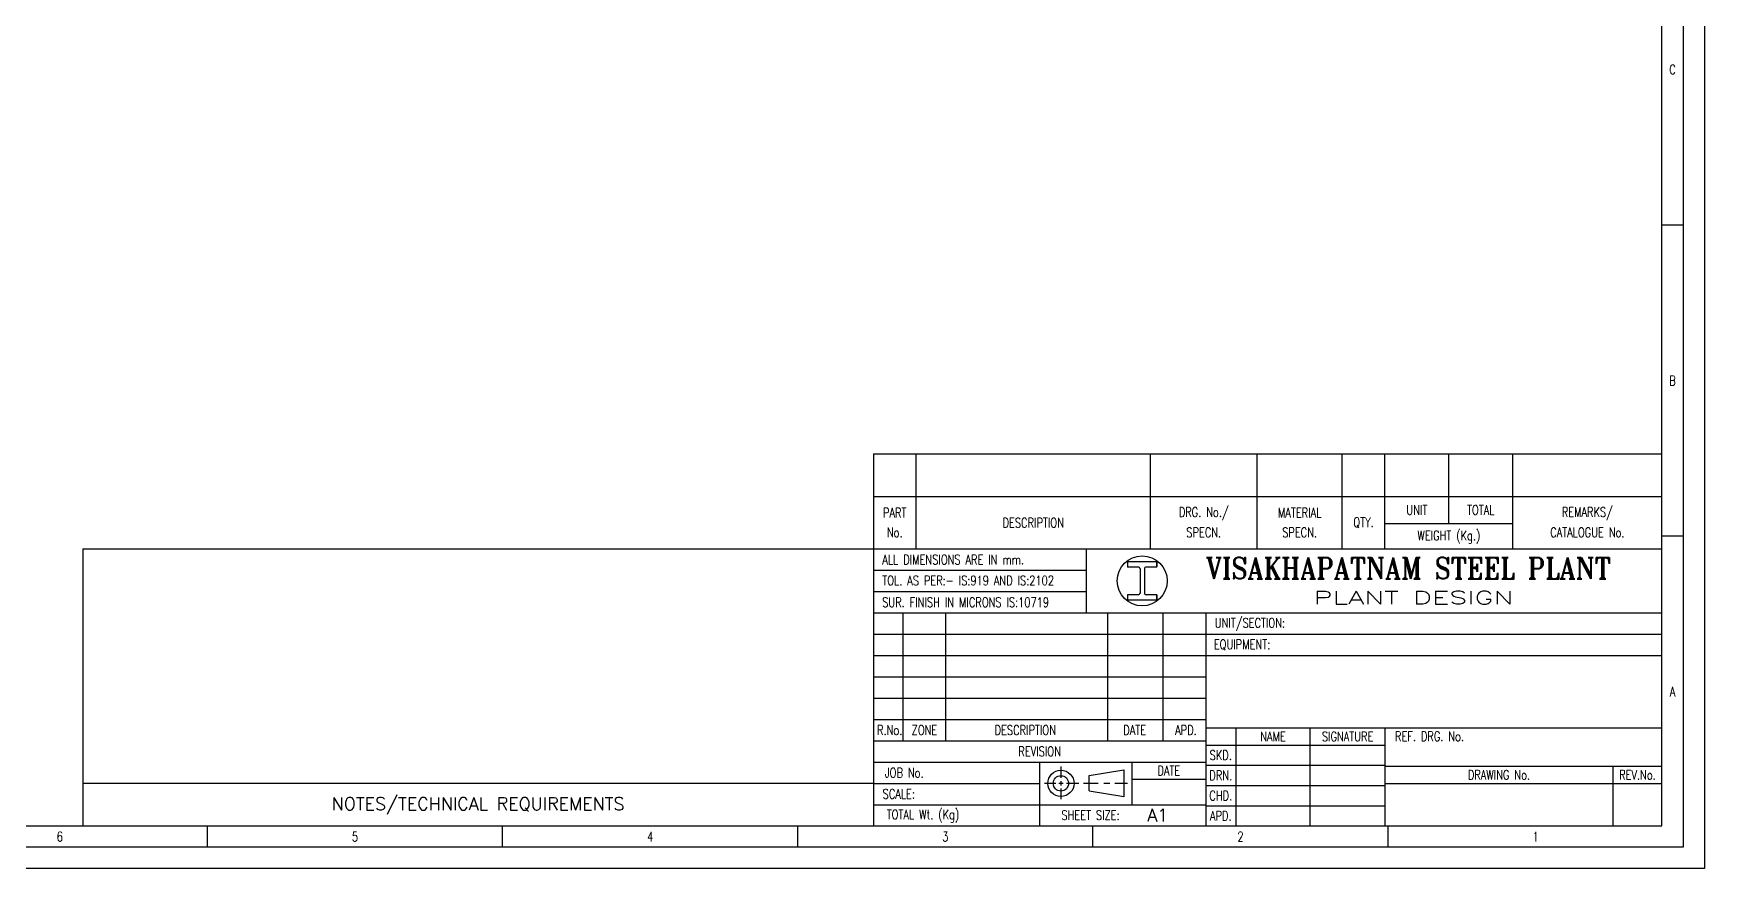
# Model space of a CAD drawing. Extents: x -2528 to 6089, y -2362 to 1067.
# Drawn here: x 855.9 to 1248, y -2004.4 to -1808.5 of the extents above; entities that cross this region are included whole.
import ezdxf
from ezdxf.enums import TextEntityAlignment as Align

# ---------------------------------------------------------------- set-up
doc = ezdxf.new("R2010")
doc.units = 0
doc.header["$LTSCALE"] = 16
doc.header["$MEASUREMENT"] = 0
doc.linetypes.add('C8', pattern=[0.39, 0.3, -0.03, 0.03, -0.03])
doc.layers.get('0').update_dxf_attribs({"linetype": 'CONTINUOUS'})
doc.layers.add('DIM', color=2, linetype='CONTINUOUS')
doc.layers.add('TEXT', color=4, linetype='CONTINUOUS')
doc.styles.add('ROMANS', font='ROMANS.shx', dxfattribs={"width": 0.75, "height": 2.5})
doc.styles.add('ROMANT', font='ROMANT.shx', dxfattribs={"width": 0.75, "height": 2.75})

# ---------------------------------------------------------------- blocks, each defined once
blk = doc.blocks.new('a1')
for p, q in [((1612.69, -1670.04), (1612.69, -2254.04)), ((1607.69, -2249.04), (1607.69, -1675.04)), ((1422.69, -2161.71), (1422.69, -2249.04)), ((1432.69, -2184.04), (1432.69, -2161.71)), ((1487.69, -2184.04), (1487.69, -2161.71)), ((1512.69, -2184.04), (1512.69, -2161.71)), ((1532.69, -2184.04), (1532.69, -2161.71)), ((1542.69, -2184.04), (1542.69, -2161.71)), ((1557.69, -2178.04), (1557.69, -2161.71)), ((1572.69, -2184.04), (1572.69, -2161.71)), ((1422.69, -2171.71), (1607.69, -2171.71)), ((1542.69, -2178.04), (1572.69, -2178.04)), ((1237.19, -2184.04), (1237.19, -2249.04)), ((1472.69, -2199.04), (1472.69, -2184.04)), ((1429.69, -2229.04), (1429.69, -2199.04)), ((1439.69, -2229.04), (1439.69, -2199.04)), ((1477.69, -2229.04), (1477.69, -2199.04)), ((1490.69, -2229.04), (1490.69, -2199.04)), ((1507.69, -2226.04), (1507.69, -2249.04)), ((1525.19, -2249.04), (1525.19, -2226.04)), ((1542.69, -2226.04), (1542.69, -2249.04)), ((1422.69, -2229.04), (1500.69, -2229.04)), ((1500.69, -2230.04), (1542.69, -2230.04)), ((1422.69, -2234.04), (1500.69, -2234.04)), ((1483.32, -2234.04), (1483.32, -2244.04)), ((1500.69, -2234.79), (1507.69, -2234.79)), ((1473.33, -2237.23), (1481.41, -2235.9)), ((1473.33, -2240.8), (1473.33, -2237.23)), ((1481.41, -2235.9), (1481.41, -2242.17)), ((1596.19, -2235.04), (1596.19, -2249.04)), ((1422.69, -2239.04), (1237.19, -2239.04)), ((1473.33, -2240.8), (1481.41, -2242.13)), ((1500.69, -2239.54), (1507.69, -2239.54)), ((1500.69, -2244.29), (1507.69, -2244.29)), ((786.69, -2249.04), (1607.69, -2249.04)), ((1612.69, -2254.04), (781.69, -2254.04))]:
    blk.add_line(p, q)
at = {"color": 2}
for p, q in [((1612.69, -2108.04), (1607.69, -2108.04)), ((1612.69, -2108.04), (1607.69, -2108.04)), ((1422.69, -2161.71), (1607.69, -2161.71)), ((1612.69, -2181.04), (1607.69, -2181.04)), ((1483.32, -2238.04), (1500.69, -2238.04)), ((1422.69, -2239.04), (1461.69, -2239.04)), ((1266.44, -2254.04), (1266.44, -2249.04)), ((1335.69, -2254.04), (1335.69, -2249.04)), ((1404.94, -2254.04), (1404.94, -2249.04)), ((1474.19, -2254.04), (1474.19, -2249.04)), ((1543.44, -2254.04), (1543.44, -2249.04))]:
    blk.add_line(p, q, dxfattribs=at)
at = {"color": 7, "linetype": 'Continuous'}
for p, q in [((1237.19, -2184.04), (1422.69, -2184.04)), ((1422.69, -2184.04), (1607.69, -2184.04)), ((1422.69, -2199.04), (1607.69, -2199.04)), ((1500.69, -2199.04), (1500.69, -2249.04)), ((1500.69, -2209.04), (1607.69, -2209.04)), ((1422.69, -2224.04), (1500.69, -2224.04)), ((1500.69, -2226.04), (1607.69, -2226.04)), ((1461.69, -2234.04), (1461.69, -2249.04)), ((1542.69, -2235.04), (1607.69, -2235.04)), ((1542.69, -2239.04), (1607.69, -2239.04)), ((1461.69, -2244.04), (1500.69, -2244.04))]:
    blk.add_line(p, q, dxfattribs=at)
at = {"color": 2, "linetype": 'Continuous'}
for p, q in [((1500.69, -2204.04), (1607.69, -2204.04)), ((1422.69, -2244.04), (1461.69, -2244.04))]:
    blk.add_line(p, q, dxfattribs=at)
at = {"color": 2, "linetype": 'C8'}
for p, q in [((1466.68, -2235.05), (1466.68, -2237.73)), ((1466.68, -2238.55), (1466.68, -2239.52)), ((1465.45, -2239.04), (1462.81, -2239.04)), ((1467.19, -2239.04), (1466.22, -2239.04)), ((1466.68, -2240.28), (1466.68, -2242.77)), ((1470.89, -2239.04), (1467.95, -2239.04)), ((1475.45, -2239.04), (1471.98, -2239.04)), ((1482.33, -2239.04), (1479.31, -2239.04))]:
    blk.add_line(p, q, dxfattribs=at)
at = {"color": 7}
blk.add_circle((1485.76, -2191.54), 5.85, dxfattribs=at)
for radius in [3.08, 1.8]:
    blk.add_circle((1466.68, -2239.04), radius)
at = {"layer": 'DIM', "color": 2}
for p, q in [((1422.69, -2189.04), (1472.69, -2189.04)), ((1422.69, -2194.04), (1472.69, -2194.04)), ((1422.69, -2204.04), (1500.69, -2204.04)), ((1422.69, -2209.04), (1500.69, -2209.04)), ((1422.69, -2214.04), (1500.69, -2214.04)), ((1422.69, -2219.04), (1500.69, -2219.04)), ((1507.69, -2234.79), (1542.69, -2234.79)), ((1507.69, -2239.54), (1542.69, -2239.54)), ((1507.69, -2244.29), (1542.69, -2244.29))]:
    blk.add_line(p, q, dxfattribs=at)
at = {"layer": 'DIM', "color": 2, "linetype": 'C8'}
blk.add_line((1478.12, -2239.04), (1476.76, -2239.04), dxfattribs=at)
at = {"layer": 'TEXT', "color": 2}
for p, q in [((1617.69, -1665.04), (1617.69, -2259.04)), ((1617.69, -2259.04), (776.69, -2259.04))]:
    blk.add_line(p, q, dxfattribs=at)
at = {"layer": 'TEXT', "color": 7}
for p, q in [((1489.19, -2187.04), (1482.32, -2187.04)), ((1482.32, -2187.04), (1482.32, -2188.29)), ((1489.19, -2187.04), (1489.19, -2188.16)), ((1489.19, -2188.29), (1489.19, -2187.04)), ((1484.81, -2188.29), (1482.32, -2188.29)), ((1485.26, -2188.61), (1485.26, -2194.46)), ((1486.26, -2188.61), (1486.26, -2194.46)), ((1489.19, -2188.29), (1486.71, -2188.29)), ((1482.32, -2194.79), (1482.32, -2196.04)), ((1484.81, -2194.79), (1482.32, -2194.79)), ((1489.19, -2194.79), (1486.71, -2194.79)), ((1489.19, -2194.79), (1489.19, -2196.04)), ((1489.19, -2196.04), (1489.19, -2194.91)), ((1489.19, -2196.04), (1482.32, -2196.04))]:
    blk.add_line(p, q, dxfattribs=at)
for centre, start, end in [((1484.81, -2188.74), 0, 90), ((1486.71, -2188.74), 90, 180), ((1484.81, -2194.34), 270, 0), ((1486.71, -2194.34), 180, 270)]:
    blk.add_arc(centre, 0.45, start, end, dxfattribs=at)
at = {"color": 2, "style": 'ROMANS', "width": 0.75}
for s, p in [('C', (1610.19, -2071.54)), ('B', (1610.19, -2144.54)), ('UNIT/SECTION:', (1511.02, -2201.54)), ('EQUIPMENT:', (1509.17, -2206.54)), ('A', (1610.19, -2217.54)), ('R.No.', (1426.51, -2226.54)), ('ZONE', (1434.66, -2226.54)), ('DESCRIPTION', (1458.32, -2226.54)), ('DATE', (1483.99, -2226.54)), ('APD.', (1496.01, -2226.54)), ('SKD.', (1504.19, -2232.41)), ('JOB No.', (1429.91, -2236.54)), ('DRN.', (1504.19, -2237.16)), ('SCALE:', (1428.65, -2241.53)), ('CHD.', (1504.19, -2241.91)), ('TOTAL Wt. (Kg)', (1434.32, -2246.5)), ('SHEET SIZE:', (1473.63, -2246.5)), ('APD.', (1504.19, -2246.66)), ('6', (1231.81, -2251.54)), ('5', (1301.06, -2251.54)), ('4', (1370.31, -2251.54)), ('3', (1439.56, -2251.54)), ('2', (1508.81, -2251.54)), ('1', (1578.06, -2251.54))]:
    blk.add_text(s, height=2.25, dxfattribs=at).set_placement(p, align=Align.MIDDLE)
at = {"style": 'ROMANS', "width": 0.75}
for s, p in [('PART', (1427.69, -2175.53)), ('DRG. No./', (1500.19, -2175.53)), ('MATERIAL', (1522.69, -2175.53)), ('UNIT', (1550.19, -2174.88)), ('TOTAL', (1565.19, -2174.88)), ('REMARKS/', (1590.19, -2175.53)), ('No.', (1427.69, -2180.14)), ('DESCRIPTION', (1460.19, -2177.88)), ('SPECN.', (1500.19, -2180.14)), ('SPECN.', (1522.69, -2180.14)), ('QTY.', (1537.69, -2177.88)), ('WEIGHT (Kg.)', (1557.69, -2181.04)), ('CATALOGUE No.', (1590.19, -2180.14)), ('NAME', (1516.44, -2228.04)), ('SIGNATURE', (1533.94, -2228.04)), ('REF. DRG. No.', (1553.15, -2227.99)), ('REVISION', (1461.69, -2231.54)), ('DATE', (1492, -2236.04)), ('DRAWING No.', (1569.44, -2237.04)), ('REV.No.', (1601.94, -2237.04))]:
    blk.add_text(s, height=2.25, dxfattribs=at).set_placement(p, align=Align.MIDDLE)
at = {"color": 2, "linetype": 'Continuous', "style": 'ROMANS', "width": 0.75}
blk.add_text('ALL DIMENSIONS ARE IN mm.', height=2.25, dxfattribs=at).set_placement((1424.76, -2187.66))
at = {"color": 2, "style": 'ROMANS', "width": 0.75}
for s, p in [('TOL. AS PER:- IS:919 AND IS:2102', (1424.76, -2192.56)), ('SUR. FINISH IN MICRONS IS:10719', (1424.76, -2197.68))]:
    blk.add_text(s, height=2.25, dxfattribs=at).set_placement(p)
at = {"style": 'ROMANT', "width": 1.338677}
blk.add_text('PLANT DESIGN', height=3, dxfattribs=at).set_placement((1525.97, -2196.97), (1572.82, -2196.97), align=Align.FIT)
at = {"style": 'ROMANT'}
blk.add_text('NOTES/TECHNICAL REQUIREMENTS', height=3, dxfattribs=at).set_placement((1329.94, -2244.04), align=Align.MIDDLE)
blk.add_text('A1', height=3, dxfattribs=at).set_placement((1486.96, -2247.99))
at = {"layer": 'TEXT', "color": 7, "style": 'ROMANT', "width": 0.776265}
blk.add_text('VISAKHAPATNAM STEEL PLANT', height=5, dxfattribs=at).set_placement((1500.67, -2191.07), (1595.67, -2191.07), align=Align.FIT)

msp = doc.modelspace()

# ---------------------------------------------------------------- block references
at = {"color": 0}
msp.add_blockref('a1', (-369.6650945, 254.6056709), dxfattribs=at)

doc.saveas('drawing.dxf')
